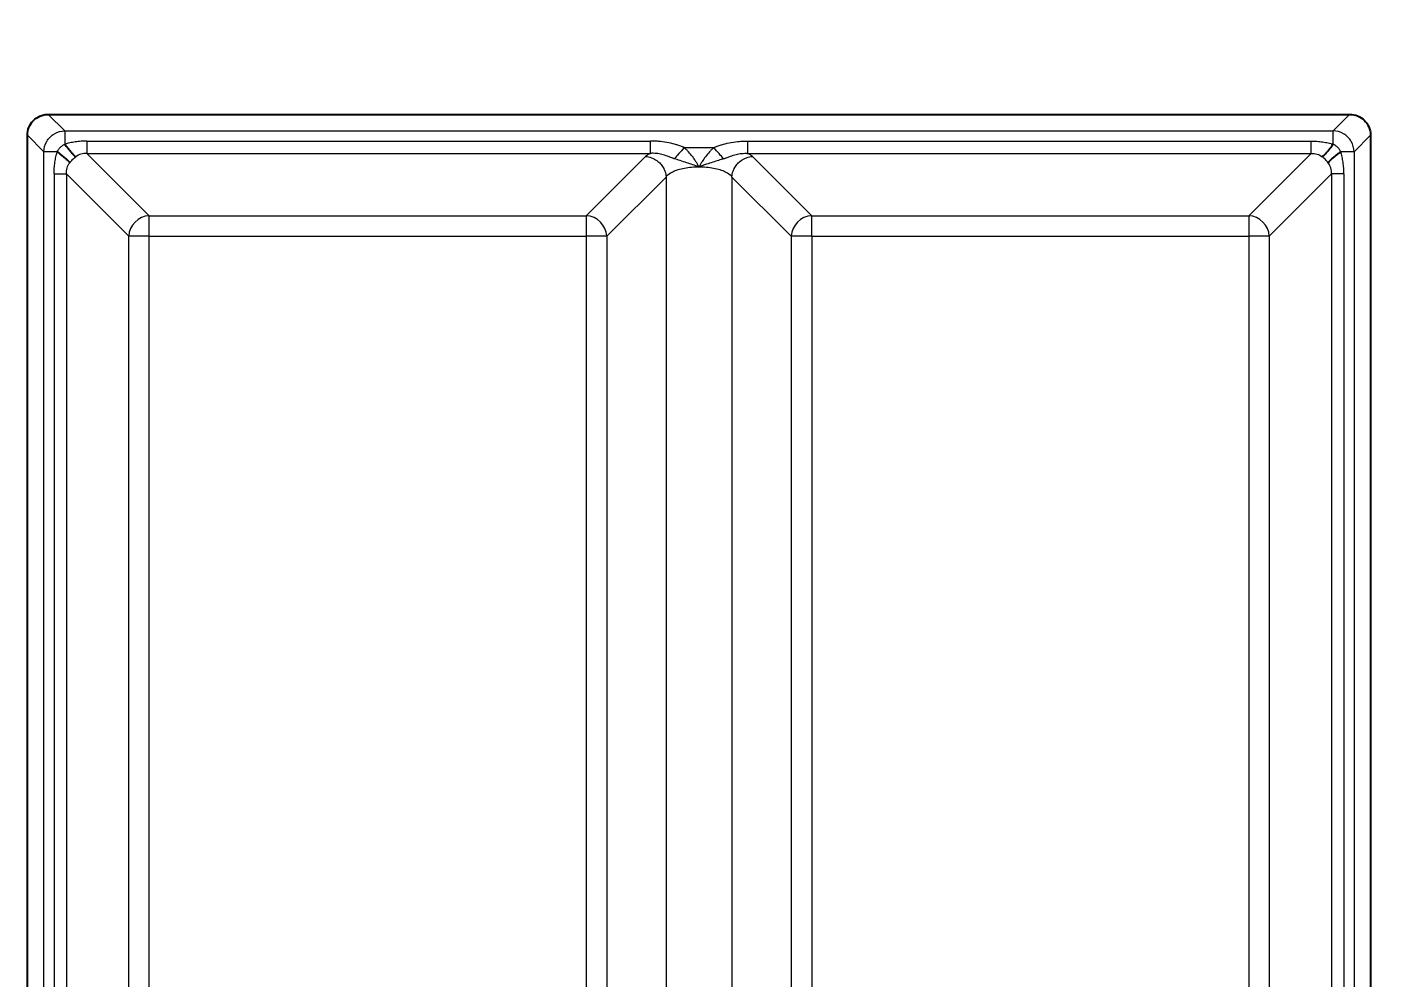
# Model space of a CAD drawing. Header units: millimetres. Extents: x 0 to 1486, y 0 to 1051.
# Drawn here: x 1018.63 to 1050.93, y 355.19 to 377.64 of the extents above; entities that cross this region are included whole.
import ezdxf

# ---------------------------------------------------------------- set-up
doc = ezdxf.new("R2010")
doc.units = ezdxf.units.MM
doc.header["$LTSCALE"] = 1.25
for name, color, linetype, lineweight, true_color in [('Bemaßungen(DIN)', 7, 'Continuous', 5, 0x262659), ('Sichtbare Kanten(DIN)', 7, 'Continuous', 25, 0x262659), ('Sichtbare tangentiale Kanten(DIN)', 7, 'Continuous', 15, 0x1a1a3e)]:
    doc.layers.add(name, color=color, linetype=linetype, lineweight=lineweight, true_color=true_color)
doc.styles.add('Aktuell-DINGroßer Text', font='arial.ttf')
doc.dimstyles.new('STANDARD-DIN', dxfattribs={"dimscale": 1.25, "dimtxt": 5.25, "dimasz": 2.5, "dimexe": 3.175, "dimexo": 0, "dimgap": 0.8, "dimtad": 1, "dimrnd": 1e-08, "dimtxsty": 'Aktuell-DINGroßer Text', "dimcen": 0.09, "dimdle": 10, "dimclrd": 256, "dimclre": 256, "dimclrt": 256, "dimazin": 2, "dimtfac": 0.666667, "dimtmove": 0, "dimatfit": 3, "dimfxl": 1, "dimtolj": 1, "dimlwd": 25, "dimlwe": 25, "dimarcsym": 0})

# ---------------------------------------------------------------- blocks, each defined once
blk = doc.blocks.new('*D98')
at = {"layer": 'Bemaßungen(DIN)', "color": 250, "linetype": 'Continuous', "lineweight": 25, "true_color": 0x3f3f3f, "transparency": 16777216}
for p, q in [((1165.207, 446.127), (1045.262, 446.127)), ((1045.262, 446.127), (1045.262, 422.199)), ((1045.262, 419.074), (1045.262, 422.199)), ((1045.262, 415.949), (1045.262, 414.949)), ((1045.262, 411.824), (1045.262, 408.699))]:
    blk.add_line(p, q, dxfattribs=at)
at = {"layer": 'Bemaßungen(DIN)', "color": 250, "linetype": 'Continuous', "true_color": 0x3f3f3f, "transparency": 16777216}
for points in [[(1044.741, 419.074), (1045.782, 419.074), (1045.262, 415.949)], [(1044.741, 411.824), (1045.782, 411.824), (1045.262, 414.949)]]:
    blk.add_solid(points, dxfattribs=at)
at = {"layer": 'Defpoints', "color": 0, "linetype": 'Continuous', "transparency": 16777216}
for p in [(1042.471, 415.949), (1045.262, 414.949), (1045.262, 414.949)]:
    blk.add_point(p, dxfattribs=at)
at = {"layer": 'Bemaßungen(DIN)', "color": 179, "linetype": 'Continuous', "lineweight": 25, "true_color": 0x262659, "transparency": 16777216, "insert": (1049.387, 463.262), "char_height": 6.5625, "attachment_point": 1, "style": 'Aktuell-DINGroßer Text'}
blk.add_mtext('\\A1; \\fArial|b0|i0;{\\H4.3250;gap between two moulds pushed together\\P}\\fArial|b0|i0;{\\H4.3250;not exceed 0,15mm}\\fArial|b0|i0;{\\H6.5625;\\P}', dxfattribs=at)

msp = doc.modelspace()

# ---------------------------------------------------------------- linework, layer by layer
at = {"layer": 'Sichtbare Kanten(DIN)'}
for p, q in [((1019.1286, 375.5839), (1049.8683, 375.5839)), ((1018.6335, 324.209), (1018.6335, 375.0887)), ((1050.3635, 375.0887), (1050.3635, 324.209))]:
    msp.add_line(p, q, dxfattribs=at)
for points, knots in [([(1018.6335, 375.0887), (1018.6335, 375.1527), (1018.6459, 375.2171), (1018.6937, 375.335), (1018.7287, 375.3887), (1018.8168, 375.4796), (1018.8697, 375.5163), (1018.9593, 375.5557), (1018.9923, 375.5662), (1019.0597, 375.5803), (1019.0942, 375.5839), (1019.1286, 375.5839)], [0, 0, 0, 0, 0.019193526, 0.019193526, 0.038166014, 0.038166014, 0.057250771, 0.057250771, 0.067667509, 0.067667509, 0.078108379, 0.078108379, 0.078108379, 0.078108379]), ([(1049.8683, 375.5839), (1049.9323, 375.5839), (1049.9967, 375.5714), (1050.1146, 375.5237), (1050.1683, 375.4887), (1050.2592, 375.4006), (1050.2959, 375.3476), (1050.3353, 375.258), (1050.3458, 375.225), (1050.3598, 375.1577), (1050.3635, 375.1232), (1050.3635, 375.0887)], [0, 0, 0, 0, 0.019193526, 0.019193526, 0.038166014, 0.038166014, 0.057250771, 0.057250771, 0.067667509, 0.067667509, 0.078108379, 0.078108379, 0.078108379, 0.078108379]), ([(1019.3397, 374.6986), (1019.3555, 374.687), (1019.3711, 374.6753), (1019.3864, 374.6637), (1019.4054, 374.6492), (1019.424, 374.6349), (1019.4417, 374.6208), (1019.4524, 374.6124), (1019.4628, 374.604), (1019.4728, 374.5958), (1019.493, 374.5794), (1019.5119, 374.5636), (1019.5292, 374.5486), (1019.5466, 374.5335), (1019.5623, 374.5193), (1019.5763, 374.5061), (1019.5833, 374.4995), (1019.5898, 374.4932), (1019.5959, 374.4872), (1019.6059, 374.4771), (1019.6147, 374.4678), (1019.622, 374.4594), (1019.6279, 374.4527), (1019.6328, 374.4465), (1019.6368, 374.441)], [-1.0769104, -1.0769104, -1.0769104, -1.0769104, -0.9572537, -0.9572537, -0.9572537, -0.8077, -0.8077, -0.8077, -0.7179403, -0.7179403, -0.7179403, -0.5384552, -0.5384552, -0.5384552, -0.3589701, -0.3589701, -0.3589701, -0.2692104, -0.2692104, -0.2692104, -0.1196567, -0.1196567, -0.1196567, 0, 0, 0, 0]), ([(1019.5187, 374.8777), (1019.5304, 374.8618), (1019.542, 374.8462), (1019.5536, 374.831), (1019.5681, 374.8119), (1019.5825, 374.7934), (1019.5965, 374.7756), (1019.605, 374.7649), (1019.6133, 374.7546), (1019.6215, 374.7445), (1019.6379, 374.7243), (1019.6537, 374.7054), (1019.6687, 374.6881), (1019.6838, 374.6708), (1019.698, 374.655), (1019.7112, 374.641), (1019.7178, 374.634), (1019.7241, 374.6275), (1019.7302, 374.6215), (1019.7402, 374.6114), (1019.7495, 374.6026), (1019.7579, 374.5953), (1019.7647, 374.5894), (1019.7708, 374.5845), (1019.7763, 374.5805)], [-1.0769104, -1.0769104, -1.0769104, -1.0769104, -0.9572537, -0.9572537, -0.9572537, -0.8077, -0.8077, -0.8077, -0.7179403, -0.7179403, -0.7179403, -0.5384552, -0.5384552, -0.5384552, -0.3589701, -0.3589701, -0.3589701, -0.2692104, -0.2692104, -0.2692104, -0.1196567, -0.1196567, -0.1196567, 0, 0, 0, 0]), ([(1049.4782, 374.8777), (1049.4666, 374.8618), (1049.4549, 374.8462), (1049.4433, 374.831), (1049.4288, 374.8119), (1049.4145, 374.7934), (1049.4004, 374.7756), (1049.392, 374.7649), (1049.3836, 374.7546), (1049.3754, 374.7445), (1049.359, 374.7243), (1049.3432, 374.7054), (1049.3282, 374.6881), (1049.3131, 374.6708), (1049.2989, 374.655), (1049.2857, 374.641), (1049.2791, 374.634), (1049.2728, 374.6275), (1049.2668, 374.6215), (1049.2567, 374.6114), (1049.2474, 374.6026), (1049.239, 374.5953), (1049.2323, 374.5894), (1049.2261, 374.5845), (1049.2206, 374.5805)], [-1.0769104, -1.0769104, -1.0769104, -1.0769104, -0.9572537, -0.9572537, -0.9572537, -0.8077, -0.8077, -0.8077, -0.7179403, -0.7179403, -0.7179403, -0.5384552, -0.5384552, -0.5384552, -0.3589701, -0.3589701, -0.3589701, -0.2692104, -0.2692104, -0.2692104, -0.1196567, -0.1196567, -0.1196567, 0, 0, 0, 0]), ([(1049.6573, 374.6986), (1049.6414, 374.687), (1049.6258, 374.6753), (1049.6106, 374.6637), (1049.5915, 374.6492), (1049.573, 374.6349), (1049.5552, 374.6208), (1049.5445, 374.6124), (1049.5342, 374.604), (1049.5241, 374.5958), (1049.5039, 374.5794), (1049.485, 374.5636), (1049.4677, 374.5486), (1049.4504, 374.5335), (1049.4346, 374.5193), (1049.4206, 374.5061), (1049.4136, 374.4995), (1049.4071, 374.4932), (1049.4011, 374.4872), (1049.391, 374.4771), (1049.3822, 374.4678), (1049.3749, 374.4594), (1049.369, 374.4527), (1049.3641, 374.4465), (1049.3601, 374.441)], [-1.0769104, -1.0769104, -1.0769104, -1.0769104, -0.9572537, -0.9572537, -0.9572537, -0.8077, -0.8077, -0.8077, -0.7179403, -0.7179403, -0.7179403, -0.5384552, -0.5384552, -0.5384552, -0.3589701, -0.3589701, -0.3589701, -0.2692104, -0.2692104, -0.2692104, -0.1196567, -0.1196567, -0.1196567, 0, 0, 0, 0])]:
    msp.add_open_spline(points, degree=3, knots=knots, dxfattribs=at)
at = {"layer": 'Sichtbare tangentiale Kanten(DIN)'}
for p, q in [((1019.1286, 375.5839), (1019.5187, 375.1938)), ((1049.8683, 375.5839), (1049.4782, 375.1938)), ((1018.6335, 375.0887), (1019.0236, 374.6986)), ((1019.5187, 375.1938), (1049.4782, 375.1938)), ((1050.3635, 375.0887), (1049.9734, 374.6986)), ((1019.3397, 374.6986), (1019.0236, 374.6986)), ((1019.0236, 324.5991), (1019.0236, 374.6986)), ((1020.0416, 374.9529), (1020.0416, 374.6613)), ((1020.0416, 374.9529), (1033.35, 374.9529)), ((1020.0416, 374.6613), (1033.35, 374.6613)), ((1020.0416, 374.6613), (1021.5126, 373.1903)), ((1033.35, 374.6613), (1033.35, 374.9529)), ((1034.151, 374.7977), (1034.8458, 374.7977)), ((1035.647, 374.9529), (1035.647, 374.6613)), ((1035.647, 374.9529), (1048.9553, 374.9529)), ((1035.647, 374.6613), (1048.9553, 374.6613)), ((1048.9553, 374.6613), (1047.4843, 373.1903)), ((1048.9553, 374.6613), (1048.9553, 374.9529)), ((1049.9734, 374.6986), (1049.9734, 324.5991)), ((1031.8365, 373.1903), (1033.2361, 374.588)), ((1037.1604, 373.1903), (1035.7608, 374.588)), ((1019.2644, 374.1758), (1019.556, 374.1758)), ((1019.2644, 374.1758), (1019.2644, 325.122)), ((1019.556, 374.1758), (1019.556, 325.122)), ((1019.556, 374.1758), (1021.0271, 372.7047)), ((1032.3221, 372.7047), (1033.7216, 374.1024)), ((1033.7216, 374.1024), (1033.7216, 325.1953)), ((1036.6749, 372.7047), (1035.2753, 374.1024)), ((1035.2753, 374.1024), (1035.2753, 325.1953)), ((1049.4409, 374.1758), (1047.9699, 372.7047)), ((1049.7325, 374.1758), (1049.4409, 374.1758)), ((1049.4409, 374.1758), (1049.4409, 325.122)), ((1049.7325, 374.1758), (1049.7325, 325.122)), ((1021.5126, 373.1903), (1031.8365, 373.1903)), ((1021.5126, 372.7047), (1021.5126, 373.1903)), ((1031.8365, 373.1903), (1031.8365, 372.7047)), ((1037.1604, 373.1903), (1047.4843, 373.1903)), ((1037.1604, 372.7047), (1037.1604, 373.1903)), ((1047.4843, 373.1903), (1047.4843, 372.7047)), ((1021.0271, 326.593), (1021.0271, 372.7047)), ((1021.5126, 372.7047), (1021.0271, 372.7047)), ((1021.5126, 326.593), (1021.5126, 372.7047)), ((1021.5126, 372.7047), (1031.8365, 372.7047)), ((1032.3221, 372.7047), (1031.8365, 372.7047)), ((1031.8365, 372.7047), (1031.8365, 326.593)), ((1032.3221, 372.7047), (1032.3221, 326.593)), ((1037.1604, 372.7047), (1036.6749, 372.7047)), ((1036.6749, 372.7047), (1036.6749, 326.593)), ((1037.1604, 372.7047), (1047.4843, 372.7047)), ((1037.1604, 372.7047), (1037.1604, 326.593)), ((1047.9699, 372.7047), (1047.4843, 372.7047)), ((1047.4843, 372.7047), (1047.4843, 326.593)), ((1047.9699, 372.7047), (1047.9699, 326.593))]:
    msp.add_line(p, q, dxfattribs=at)
for centre, major_axis, ratio, start_param, end_param in [((1034.2928, 374.5295), (1.094, 0.0179), 0.2634519, 2.6053414, 2.8754525), ((1034.1511, 374.7977), (-0.3343, -0.3717), 0.0000692, 4.7125872, 5.493443), ((1034.8457, 374.7976), (-0.3344, 0.3717), 0.0000692, 3.9311732, 4.7123471), ((1034.7041, 374.5295), (1.094, -0.0179), 0.2634519, 0.2661401, 0.5362513), ((1021.5126, 372.7047), (0.3536, 0.3536), 0.9446321, 0.8138776, 2.327715), ((1031.8365, 372.7047), (-0.3533, 0.3538), 0.9445654, 3.9561594, 5.4699263), ((1037.1604, 372.7047), (-0.3533, -0.3538), 0.9445654, 3.9548516, 5.4686186), ((1047.4843, 372.7047), (-0.3536, 0.3536), 0.9446321, 3.9554703, 5.4693077)]:
    msp.add_ellipse(centre, major_axis=major_axis, ratio=ratio, start_param=start_param, end_param=end_param, dxfattribs=at)
for points in [[(1019.0236, 374.6986), (1019.0249, 374.7843), (1019.0728, 374.9554), (1019.2619, 375.1445), (1019.433, 375.1924), (1019.5187, 375.1938)], [(1049.9734, 374.6986), (1049.972, 374.7843), (1049.9241, 374.9554), (1049.735, 375.1445), (1049.5639, 375.1924), (1049.4782, 375.1938)]]:
    msp.add_open_spline(points, degree=3, dxfattribs=at)
for points, knots in [([(1019.5187, 375.1938), (1019.5187, 375.1872), (1019.5187, 375.1568), (1019.5187, 375.0657), (1019.5187, 374.9643), (1019.5187, 374.8981), (1019.5187, 374.8777)], [0, 0, 0, 0, 0.14235484, 0.28470968, 0.42706452, 0.48919907, 0.48919907, 0.48919907, 0.48919907]), ([(1049.4782, 374.8777), (1049.4782, 374.8981), (1049.4782, 374.9643), (1049.4782, 375.0657), (1049.4782, 375.1568), (1049.4782, 375.1872), (1049.4782, 375.1938)], [-0.48919907, -0.48919907, -0.48919907, -0.48919907, -0.42706452, -0.28470968, -0.14235484, 0, 0, 0, 0]), ([(1019.2644, 374.1758), (1019.2645, 374.1875), (1019.2646, 374.1991), (1019.2648, 374.2108), (1019.2649, 374.2225), (1019.2653, 374.2342), (1019.2657, 374.2458), (1019.2665, 374.2691), (1019.2677, 374.2924), (1019.2693, 374.3154), (1019.2726, 374.3615), (1019.2774, 374.4069), (1019.2838, 374.4509), (1019.2902, 374.4952), (1019.2982, 374.5382), (1019.3076, 374.5796), (1019.3123, 374.6003), (1019.3174, 374.6205), (1019.3227, 374.6404), (1019.3254, 374.6503), (1019.3281, 374.6601), (1019.3309, 374.6698), (1019.3338, 374.6795), (1019.3367, 374.6891), (1019.3397, 374.6986)], [0, 0, 0, 0, 0.03321382, 0.03321382, 0.03321382, 0.06641125, 0.06641125, 0.06641125, 0.13277377, 0.13277377, 0.13277377, 0.26517816, 0.26517816, 0.26517816, 0.3981672, 0.3981672, 0.3981672, 0.46455773, 0.46455773, 0.46455773, 0.4977404, 0.4977404, 0.4977404, 0.53089997, 0.53089997, 0.53089997, 0.53089997]), ([(1019.3397, 374.6986), (1019.348, 374.7157), (1019.3669, 374.7511), (1019.4079, 374.8041), (1019.4626, 374.8484), (1019.4996, 374.8683), (1019.5187, 374.8777)], [0, 0, 0, 0, 0.06385433, 0.1271103, 0.18750841, 0.25908506, 0.25908506, 0.25908506, 0.25908506]), ([(1020.0416, 374.9529), (1020.0299, 374.9528), (1020.0182, 374.9528), (1020.0065, 374.9526), (1019.9948, 374.9524), (1019.9831, 374.9521), (1019.9715, 374.9516), (1019.9482, 374.9508), (1019.925, 374.9496), (1019.9019, 374.948), (1019.8559, 374.9448), (1019.8105, 374.9399), (1019.7664, 374.9335), (1019.7221, 374.9271), (1019.6791, 374.9191), (1019.6377, 374.9097), (1019.617, 374.905), (1019.5968, 374.9), (1019.5769, 374.8946), (1019.567, 374.892), (1019.5572, 374.8892), (1019.5475, 374.8864), (1019.5378, 374.8835), (1019.5282, 374.8806), (1019.5187, 374.8777)], [0, 0, 0, 0, 0.03321382, 0.03321382, 0.03321382, 0.06641125, 0.06641125, 0.06641125, 0.13277377, 0.13277377, 0.13277377, 0.26517816, 0.26517816, 0.26517816, 0.3981672, 0.3981672, 0.3981672, 0.46455773, 0.46455773, 0.46455773, 0.4977404, 0.4977404, 0.4977404, 0.53089995, 0.53089995, 0.53089995, 0.53089995]), ([(1020.0416, 374.6613), (1019.9923, 374.6638), (1019.896, 374.6519), (1019.8137, 374.6079), (1019.7763, 374.5805)], [0, 0, 0, 0, 0.14249094, 0.285274, 0.285274, 0.285274, 0.285274]), ([(1034.151, 374.7977), (1034.144, 374.8005), (1034.137, 374.8032), (1034.13, 374.806), (1034.123, 374.8087), (1034.116, 374.8115), (1034.1089, 374.8142), (1034.0948, 374.8197), (1034.0805, 374.8251), (1034.066, 374.8304), (1034.0372, 374.841), (1034.0077, 374.8512), (1033.9774, 374.8609), (1033.9741, 374.8619), (1033.9708, 374.863), (1033.9674, 374.864), (1033.9092, 374.8822), (1033.8478, 374.8982), (1033.7833, 374.9113), (1033.7204, 374.9241), (1033.6546, 374.9341), (1033.587, 374.941), (1033.5824, 374.9415), (1033.5777, 374.942), (1033.573, 374.9424), (1033.5365, 374.9459), (1033.4995, 374.9485), (1033.4622, 374.9503), (1033.4436, 374.9512), (1033.4249, 374.9518), (1033.4062, 374.9522), (1033.3875, 374.9526), (1033.3687, 374.9527), (1033.35, 374.9529)], [0, 0, 0, 0, 0.02582867, 0.02582867, 0.02582867, 0.05159429, 0.05159429, 0.05159429, 0.10298265, 0.10298265, 0.10298265, 0.20556131, 0.20556131, 0.20556131, 0.21674073, 0.21674073, 0.21674073, 0.4126769, 0.4126769, 0.4126769, 0.60355799, 0.60355799, 0.60355799, 0.61667445, 0.61667445, 0.61667445, 0.71946381, 0.71946381, 0.71946381, 0.77085238, 0.77085238, 0.77085238, 0.82223246, 0.82223246, 0.82223246, 0.82223246]), ([(1033.9157, 374.536), (1033.9084, 374.5384), (1033.9012, 374.5408), (1033.8941, 374.5431), (1033.8871, 374.5455), (1033.8801, 374.5479), (1033.8734, 374.5503), (1033.8598, 374.555), (1033.8467, 374.5597), (1033.8339, 374.5644), (1033.8057, 374.5748), (1033.7793, 374.5849), (1033.7534, 374.5943), (1033.7088, 374.6106), (1033.666, 374.625), (1033.6228, 374.6362), (1033.5808, 374.6472), (1033.5386, 374.6551), (1033.496, 374.6596), (1033.4702, 374.6623), (1033.4443, 374.6637), (1033.4184, 374.6639), (1033.407, 374.664), (1033.3955, 374.6638), (1033.3841, 374.6634), (1033.3727, 374.6629), (1033.3613, 374.6621), (1033.35, 374.6613)], [0, 0, 0, 0, 0.01897293, 0.01897293, 0.01897293, 0.03796717, 0.03796717, 0.03796717, 0.0760056, 0.0760056, 0.0760056, 0.16042953, 0.16042953, 0.16042953, 0.30545971, 0.30545971, 0.30545971, 0.44674817, 0.44674817, 0.44674817, 0.53248555, 0.53248555, 0.53248555, 0.57052339, 0.57052339, 0.57052339, 0.60860904, 0.60860904, 0.60860904, 0.60860904]), ([(1034.4985, 374.3455), (1034.4928, 374.356), (1034.487, 374.3664), (1034.481, 374.3767), (1034.4751, 374.3871), (1034.469, 374.3973), (1034.4629, 374.4076), (1034.4506, 374.428), (1034.4381, 374.4483), (1034.4253, 374.4685), (1034.4076, 374.4966), (1034.3894, 374.5246), (1034.37, 374.5515), (1034.3615, 374.5633), (1034.3528, 374.575), (1034.3441, 374.5865), (1034.3151, 374.6246), (1034.2846, 374.6614), (1034.2524, 374.6967), (1034.2363, 374.7144), (1034.2198, 374.7316), (1034.2029, 374.7485), (1034.1945, 374.7569), (1034.186, 374.7652), (1034.1773, 374.7734), (1034.1686, 374.7816), (1034.1598, 374.7896), (1034.151, 374.7977)], [0, 0, 0, 0, 0.03587341, 0.03587341, 0.03587341, 0.0717053, 0.0717053, 0.0717053, 0.1433193, 0.1433193, 0.1433193, 0.24303135, 0.24303135, 0.24303135, 0.28653169, 0.28653169, 0.28653169, 0.42986377, 0.42986377, 0.42986377, 0.50150274, 0.50150274, 0.50150274, 0.53727845, 0.53727845, 0.53727845, 0.57301031, 0.57301031, 0.57301031, 0.57301031]), ([(1034.8458, 374.7977), (1034.837, 374.7896), (1034.8282, 374.7816), (1034.8195, 374.7734), (1034.8108, 374.7652), (1034.8023, 374.7569), (1034.7938, 374.7484), (1034.7769, 374.7316), (1034.7604, 374.7143), (1034.7444, 374.6967), (1034.7111, 374.6601), (1034.6796, 374.622), (1034.6498, 374.5825), (1034.622, 374.5457), (1034.5966, 374.5071), (1034.5719, 374.4683), (1034.559, 374.4482), (1034.5464, 374.4279), (1034.5341, 374.4075), (1034.5279, 374.3973), (1034.5218, 374.387), (1034.5159, 374.3767), (1034.5099, 374.3664), (1034.5042, 374.356), (1034.4985, 374.3455)], [0, 0, 0, 0, 0.03572786, 0.03572786, 0.03572786, 0.07149696, 0.07149696, 0.07149696, 0.14312065, 0.14312065, 0.14312065, 0.29141532, 0.29141532, 0.29141532, 0.4296401, 0.4296401, 0.4296401, 0.50120872, 0.50120872, 0.50120872, 0.53702595, 0.53702595, 0.53702595, 0.57289689, 0.57289689, 0.57289689, 0.57289689]), ([(1034.8458, 374.7977), (1034.8528, 374.8005), (1034.8597, 374.8032), (1034.8667, 374.806), (1034.8737, 374.8087), (1034.8808, 374.8115), (1034.8879, 374.8142), (1034.902, 374.8197), (1034.9163, 374.8251), (1034.9308, 374.8304), (1034.9596, 374.841), (1034.9892, 374.8512), (1035.0195, 374.8609), (1035.0228, 374.8619), (1035.0261, 374.8629), (1035.0294, 374.864), (1035.0876, 374.8821), (1035.149, 374.8982), (1035.2135, 374.9113), (1035.2764, 374.9241), (1035.3422, 374.9341), (1035.4098, 374.941), (1035.4145, 374.9415), (1035.4192, 374.942), (1035.4238, 374.9424), (1035.4604, 374.9459), (1035.4974, 374.9485), (1035.5347, 374.9503), (1035.5533, 374.9512), (1035.572, 374.9518), (1035.5907, 374.9522), (1035.6095, 374.9526), (1035.6282, 374.9527), (1035.647, 374.9529)], [0, 0, 0, 0, 0.02583351, 0.02583351, 0.02583351, 0.05160361, 0.05160361, 0.05160361, 0.10300036, 0.10300036, 0.10300036, 0.20559562, 0.20559562, 0.20559562, 0.21673382, 0.21673382, 0.21673382, 0.41266739, 0.41266739, 0.41266739, 0.60358148, 0.60358148, 0.60358148, 0.61677746, 0.61677746, 0.61677746, 0.71958411, 0.71958411, 0.71958411, 0.77098124, 0.77098124, 0.77098124, 0.82236981, 0.82236981, 0.82236981, 0.82236981]), ([(1035.0812, 374.536), (1035.0885, 374.5383), (1035.0957, 374.5407), (1035.1028, 374.5431), (1035.1099, 374.5455), (1035.1168, 374.5478), (1035.1236, 374.5502), (1035.1372, 374.555), (1035.1503, 374.5597), (1035.163, 374.5644), (1035.1912, 374.5747), (1035.2176, 374.5848), (1035.2435, 374.5943), (1035.288, 374.6106), (1035.3309, 374.625), (1035.374, 374.6362), (1035.416, 374.6472), (1035.4583, 374.6551), (1035.5008, 374.6596), (1035.5267, 374.6623), (1035.5526, 374.6637), (1035.5785, 374.6639), (1035.5899, 374.664), (1035.6014, 374.6638), (1035.6128, 374.6634), (1035.6242, 374.6629), (1035.6356, 374.6621), (1035.647, 374.6613)], [0, 0, 0, 0, 0.01897228, 0.01897228, 0.01897228, 0.03796594, 0.03796594, 0.03796594, 0.07600353, 0.07600353, 0.07600353, 0.16039524, 0.16039524, 0.16039524, 0.30539712, 0.30539712, 0.30539712, 0.44668431, 0.44668431, 0.44668431, 0.53247752, 0.53247752, 0.53247752, 0.57051482, 0.57051482, 0.57051482, 0.60860001, 0.60860001, 0.60860001, 0.60860001]), ([(1048.9553, 374.9529), (1048.9671, 374.9528), (1048.9787, 374.9528), (1048.9904, 374.9526), (1049.0021, 374.9524), (1049.0138, 374.9521), (1049.0254, 374.9516), (1049.0487, 374.9508), (1049.072, 374.9496), (1049.095, 374.948), (1049.1411, 374.9448), (1049.1865, 374.9399), (1049.2305, 374.9335), (1049.2748, 374.9271), (1049.3178, 374.9191), (1049.3592, 374.9097), (1049.3799, 374.905), (1049.4001, 374.9), (1049.42, 374.8946), (1049.4299, 374.892), (1049.4397, 374.8892), (1049.4494, 374.8864), (1049.4591, 374.8835), (1049.4687, 374.8806), (1049.4782, 374.8777)], [0, 0, 0, 0, 0.03321382, 0.03321382, 0.03321382, 0.06641125, 0.06641125, 0.06641125, 0.13277377, 0.13277377, 0.13277377, 0.26517816, 0.26517816, 0.26517816, 0.3981672, 0.3981672, 0.3981672, 0.46455773, 0.46455773, 0.46455773, 0.4977404, 0.4977404, 0.4977404, 0.53089995, 0.53089995, 0.53089995, 0.53089995]), ([(1048.9553, 374.6613), (1049.0046, 374.6638), (1049.1009, 374.6519), (1049.1832, 374.6079), (1049.2206, 374.5805)], [0, 0, 0, 0, 0.14249094, 0.285274, 0.285274, 0.285274, 0.285274]), ([(1049.6573, 374.6986), (1049.6489, 374.7157), (1049.63, 374.7511), (1049.589, 374.8041), (1049.5344, 374.8484), (1049.4973, 374.8683), (1049.4782, 374.8777)], [0, 0, 0, 0, 0.06385433, 0.1271103, 0.18750841, 0.25908506, 0.25908506, 0.25908506, 0.25908506]), ([(1049.7325, 374.1758), (1049.7324, 374.1875), (1049.7324, 374.1991), (1049.7322, 374.2108), (1049.732, 374.2225), (1049.7317, 374.2342), (1049.7312, 374.2458), (1049.7304, 374.2691), (1049.7292, 374.2924), (1049.7276, 374.3154), (1049.7244, 374.3615), (1049.7195, 374.4069), (1049.7131, 374.4509), (1049.7067, 374.4952), (1049.6987, 374.5382), (1049.6893, 374.5796), (1049.6846, 374.6003), (1049.6796, 374.6205), (1049.6742, 374.6404), (1049.6716, 374.6503), (1049.6688, 374.6601), (1049.666, 374.6698), (1049.6631, 374.6795), (1049.6602, 374.6891), (1049.6573, 374.6986)], [0, 0, 0, 0, 0.03321382, 0.03321382, 0.03321382, 0.06641125, 0.06641125, 0.06641125, 0.13277377, 0.13277377, 0.13277377, 0.26517816, 0.26517816, 0.26517816, 0.3981672, 0.3981672, 0.3981672, 0.46455773, 0.46455773, 0.46455773, 0.4977404, 0.4977404, 0.4977404, 0.53089997, 0.53089997, 0.53089997, 0.53089997]), ([(1049.9734, 374.6986), (1049.9708, 374.6986), (1049.967, 374.6986), (1049.9621, 374.6986), (1049.9552, 374.6986), (1049.9461, 374.6986), (1049.9348, 374.6986), (1049.9298, 374.6986), (1049.9243, 374.6986), (1049.9184, 374.6986), (1049.9016, 374.6986), (1049.8816, 374.6986), (1049.8588, 374.6986), (1049.8428, 374.6986), (1049.8253, 374.6986), (1049.8068, 374.6986), (1049.7899, 374.6986), (1049.772, 374.6986), (1049.7533, 374.6986), (1049.7392, 374.6986), (1049.7247, 374.6986), (1049.7099, 374.6986), (1049.6927, 374.6986), (1049.6751, 374.6986), (1049.6573, 374.6986)], [0, 0, 0, 0, 0.1366456, 0.1366456, 0.1366456, 0.3250932, 0.3250932, 0.3250932, 0.4099368, 0.4099368, 0.4099368, 0.6502295, 0.6502295, 0.6502295, 0.8198736, 0.8198736, 0.8198736, 0.9753762, 0.9753762, 0.9753762, 1.0931648, 1.0931648, 1.0931648, 1.2298104, 1.2298104, 1.2298104, 1.2298104]), ([(1019.556, 374.1758), (1019.5535, 374.225), (1019.5655, 374.3213), (1019.6094, 374.4036), (1019.6368, 374.441)], [0, 0, 0, 0, 0.14249094, 0.285274, 0.285274, 0.285274, 0.285274]), ([(1019.6368, 374.441), (1019.6559, 374.4669), (1019.6986, 374.5178), (1019.7494, 374.5607), (1019.7763, 374.5805)], [0, 0, 0, 0, 0.09759049, 0.19891575, 0.19891575, 0.19891575, 0.19891575]), ([(1033.2361, 374.588), (1033.2478, 374.5873), (1033.2594, 374.5862), (1033.2711, 374.5847), (1033.2944, 374.5817), (1033.3176, 374.577), (1033.3404, 374.5707), (1033.3661, 374.5636), (1033.3913, 374.5545), (1033.4158, 374.5434), (1033.4565, 374.5249), (1033.495, 374.501), (1033.5299, 374.4726), (1033.5439, 374.4612), (1033.5573, 374.4491), (1033.57, 374.4364), (1033.5828, 374.4236), (1033.5948, 374.4102), (1033.6062, 374.3963), (1033.6289, 374.3683), (1033.6488, 374.3381), (1033.6653, 374.3063), (1033.6694, 374.2983), (1033.6733, 374.2903), (1033.677, 374.2821), (1033.6881, 374.2577), (1033.6972, 374.2324), (1033.7043, 374.2068), (1033.7106, 374.1839), (1033.7153, 374.1608), (1033.7183, 374.1374), (1033.7198, 374.1258), (1033.7209, 374.1141), (1033.7216, 374.1024)], [-1.5137969, -1.5137969, -1.5137969, -1.5137969, -1.4417114, -1.4417114, -1.4417114, -1.2975402, -1.2975402, -1.2975402, -1.1353545, -1.1353545, -1.1353545, -0.8650268, -0.8650268, -0.8650268, -0.7568985, -0.7568985, -0.7568985, -0.6487701, -0.6487701, -0.6487701, -0.4325134, -0.4325134, -0.4325134, -0.3784425, -0.3784425, -0.3784425, -0.2162567, -0.2162567, -0.2162567, -0.0720856, -0.0720856, -0.0720856, 0, 0, 0, 0]), ([(1033.7216, 374.1024), (1033.7428, 374.1368), (1033.7785, 374.1697), (1033.8265, 374.1994), (1033.8425, 374.2093), (1033.8598, 374.2189), (1033.8785, 374.228), (1033.9158, 374.2463), (1033.9583, 374.2629), (1034.0049, 374.2775), (1034.0515, 374.292), (1034.1023, 374.3045), (1034.1557, 374.3146), (1034.2625, 374.3348), (1034.3803, 374.3455), (1034.4985, 374.3455)], [-3.6908115, -3.6908115, -3.6908115, -3.6908115, -3.4165011, -3.4165011, -3.4165011, -3.3249583, -3.3249583, -3.3249583, -3.1418909, -3.1418909, -3.1418909, -2.9591052, -2.9591052, -2.9591052, -2.5932521, -2.5932521, -2.5932521, -2.5932521]), ([(1034.4985, 374.3455), (1034.3964, 374.3812), (1034.2328, 374.4323), (1034.0494, 374.4919), (1033.9587, 374.5221), (1033.9157, 374.536)], [0, 0, 0, 0, 0.26896939, 0.45156772, 0.63416606, 0.63416606, 0.63416606, 0.63416606]), ([(1035.0812, 374.536), (1035.0719, 374.5329), (1035.0624, 374.5299), (1035.0529, 374.5268), (1035.0433, 374.5237), (1035.0336, 374.5205), (1035.0238, 374.5173), (1035.0042, 374.5108), (1034.984, 374.5042), (1034.9631, 374.4973), (1034.92, 374.4831), (1034.8738, 374.4679), (1034.8234, 374.4518), (1034.7764, 374.4367), (1034.7257, 374.4208), (1034.6723, 374.4036), (1034.6446, 374.3947), (1034.6162, 374.3854), (1034.5871, 374.3757), (1034.5727, 374.3709), (1034.558, 374.366), (1034.5432, 374.3609), (1034.5284, 374.3559), (1034.5134, 374.3507), (1034.4985, 374.3455)], [0, 0, 0, 0, 0.0397614, 0.0397614, 0.0397614, 0.07945706, 0.07945706, 0.07945706, 0.15871475, 0.15871475, 0.15871475, 0.32258972, 0.32258972, 0.32258972, 0.47589741, 0.47589741, 0.47589741, 0.55516807, 0.55516807, 0.55516807, 0.59470835, 0.59470835, 0.59470835, 0.63418302, 0.63418302, 0.63418302, 0.63418302]), ([(1034.4985, 374.3455), (1034.6166, 374.3455), (1034.7344, 374.3348), (1034.8412, 374.3146), (1034.8946, 374.3045), (1034.9454, 374.292), (1034.992, 374.2775), (1035.0387, 374.2629), (1035.0811, 374.2463), (1035.1184, 374.228), (1035.1371, 374.2189), (1035.1544, 374.2093), (1035.1704, 374.1994), (1035.2184, 374.1697), (1035.2541, 374.1368), (1035.2753, 374.1024)], [-2.5932521, -2.5932521, -2.5932521, -2.5932521, -2.2273989, -2.2273989, -2.2273989, -2.0446132, -2.0446132, -2.0446132, -1.8615458, -1.8615458, -1.8615458, -1.770003, -1.770003, -1.770003, -1.4956926, -1.4956926, -1.4956926, -1.4956926]), ([(1035.2753, 374.1024), (1035.276, 374.1141), (1035.2771, 374.1258), (1035.2786, 374.1374), (1035.2816, 374.1608), (1035.2863, 374.1839), (1035.2926, 374.2068), (1035.2997, 374.2324), (1035.3088, 374.2577), (1035.3199, 374.2821), (1035.3236, 374.2903), (1035.3275, 374.2983), (1035.3316, 374.3063), (1035.3481, 374.3381), (1035.368, 374.3683), (1035.3907, 374.3963), (1035.4021, 374.4102), (1035.4142, 374.4236), (1035.4269, 374.4364), (1035.4396, 374.4491), (1035.453, 374.4612), (1035.467, 374.4726), (1035.5019, 374.501), (1035.5404, 374.5249), (1035.5812, 374.5434), (1035.6056, 374.5545), (1035.6308, 374.5636), (1035.6565, 374.5707), (1035.6793, 374.577), (1035.7025, 374.5817), (1035.7258, 374.5847), (1035.7375, 374.5862), (1035.7492, 374.5873), (1035.7608, 374.588)], [-1.5137969, -1.5137969, -1.5137969, -1.5137969, -1.4417114, -1.4417114, -1.4417114, -1.2975402, -1.2975402, -1.2975402, -1.1353545, -1.1353545, -1.1353545, -1.0812835, -1.0812835, -1.0812835, -0.8650268, -0.8650268, -0.8650268, -0.7568985, -0.7568985, -0.7568985, -0.6487701, -0.6487701, -0.6487701, -0.3784425, -0.3784425, -0.3784425, -0.2162567, -0.2162567, -0.2162567, -0.0720856, -0.0720856, -0.0720856, 0, 0, 0, 0]), ([(1049.3601, 374.441), (1049.341, 374.4669), (1049.2983, 374.5178), (1049.2475, 374.5607), (1049.2206, 374.5805)], [0, 0, 0, 0, 0.09759049, 0.19891575, 0.19891575, 0.19891575, 0.19891575]), ([(1049.4409, 374.1758), (1049.4434, 374.225), (1049.4315, 374.3213), (1049.3875, 374.4036), (1049.3601, 374.441)], [0, 0, 0, 0, 0.14249094, 0.285274, 0.285274, 0.285274, 0.285274])]:
    msp.add_open_spline(points, degree=3, knots=knots, dxfattribs=at)

# ---------------------------------------------------------------- dimensions: what is measured, and where the dimension line sits
at = {"layer": 'Bemaßungen(DIN)', "color": 250, "linetype": 'Continuous', "lineweight": 25, "true_color": 0x3f3f3f}
dim = msp.add_linear_dim(base=(1045.2616, 414.9489), p1=(1042.4709, 415.9489), p2=(1045.2616, 414.9489), angle=270, text=' \\fArial|b0|i0;{\\H4.3250;gap between two moulds pushed together\\P}\\fArial|b0|i0;{\\H4.3250;not exceed 0,15mm}\\fArial|b0|i0;{\\H6.5625;\\P}', dimstyle='STANDARD-DIN', override={"dimgap": 0.8, "dimtih": 1, "dimtoh": 1, "dimdec": 2, "dimse1": 1, "dimse2": 1, "dimtol": 0, "dimlim": 0, "dimtp": 0, "dimtm": 0, "dimtdec": 2, "dimtofl": 1, "dimtmove": 1, "dimatfit": 1, "dimtvp": -0.333333}, dxfattribs=at)
dim.commit()
dim.dimension.update_dxf_attribs({"geometry": '*D98', "text_midpoint": (1045.7971, 446.1265), "dimtype": 160})

doc.saveas('drawing.dxf')
